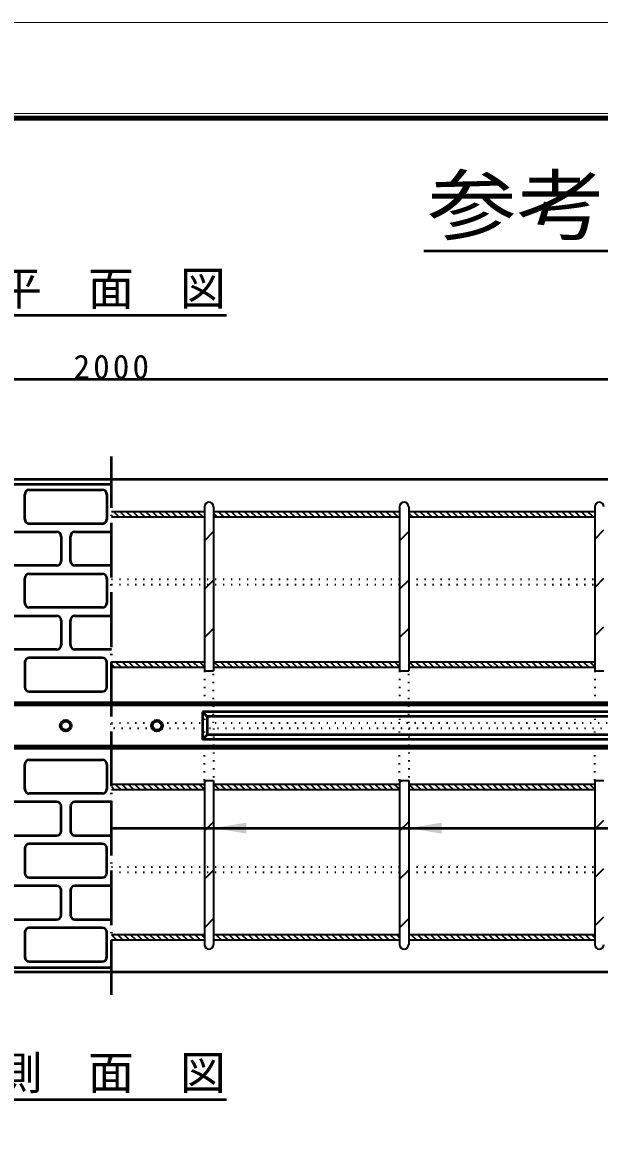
# Model space of a CAD drawing. Units: millimetres, scale not verified. Extents: x -2102 to 2102, y -1485 to 1485.
# Drawn here: x 736 to 1369, y 253 to 1485 of the extents above; entities that cross this region are included whole.
import ezdxf
from ezdxf.enums import TextEntityAlignment as Align

# ---------------------------------------------------------------- set-up
doc = ezdxf.new("R2010")
doc.units = ezdxf.units.MM
doc.header["$LTSCALE"] = 5
doc.linetypes.add('DOTTED', pattern=[1.75, 0.25, -1.5])
doc.linetypes.add('LONG_DASHED_DOTTED', pattern=[15.25, 12, -1.5, 0.25, -1.5])
doc.layers.add('0-0_V-nasSTD', color=7, linetype='Continuous', lineweight=35)
doc.layers.add('0-1_0', color=7, linetype='Continuous', lineweight=50)
doc.styles.add('ＭＳ ゴシック', font='')
doc.styles.get('ＭＳ ゴシック').set_extended_font_data('MS Gothic')

msp = doc.modelspace()

# ---------------------------------------------------------------- linework, layer by layer
at = {"layer": '0-0_V-nasSTD'}
for p, q in [((833.5, 948.887), (935.5, 948.887)), ((835.721, 948.887), (841.721, 942.887)), ((842.792, 948.887), (848.792, 942.887)), ((849.864, 948.887), (855.864, 942.887)), ((856.935, 948.887), (862.935, 942.887)), ((864.006, 948.887), (870.006, 942.887)), ((871.077, 948.887), (877.077, 942.887)), ((878.148, 948.887), (884.148, 942.887)), ((885.219, 948.887), (891.219, 942.887)), ((892.29, 948.887), (898.29, 942.887)), ((899.361, 948.887), (905.361, 942.887)), ((906.432, 948.887), (912.432, 942.887)), ((913.503, 948.887), (919.503, 942.887)), ((920.574, 948.887), (926.574, 942.887)), ((927.645, 948.887), (933.645, 942.887)), ((934.716, 948.887), (935.5, 948.103)), ((935.5, 953.887), (935.5, 773.887)), ((945.5, 953.887), (945.5, 773.887)), ((945.5, 948.887), (1149.5, 948.887)), ((950.726, 948.887), (956.726, 942.887)), ((957.798, 948.887), (963.798, 942.887)), ((964.869, 948.887), (970.869, 942.887)), ((971.94, 948.887), (977.94, 942.887)), ((979.011, 948.887), (985.011, 942.887)), ((986.082, 948.887), (992.082, 942.887)), ((993.153, 948.887), (999.153, 942.887)), ((1000.224, 948.887), (1006.224, 942.887)), ((1007.295, 948.887), (1013.295, 942.887)), ((1014.366, 948.887), (1020.366, 942.887)), ((1021.437, 948.887), (1027.437, 942.887)), ((1028.508, 948.887), (1034.508, 942.887)), ((1035.579, 948.887), (1041.579, 942.887)), ((1042.65, 948.887), (1048.65, 942.887)), ((1049.721, 948.887), (1055.721, 942.887)), ((1056.792, 948.887), (1062.792, 942.887)), ((1063.864, 948.887), (1069.864, 942.887)), ((1070.935, 948.887), (1076.935, 942.887)), ((1078.006, 948.887), (1084.006, 942.887)), ((1085.077, 948.887), (1091.077, 942.887)), ((1092.148, 948.887), (1098.148, 942.887)), ((1099.219, 948.887), (1105.219, 942.887)), ((1106.29, 948.887), (1112.29, 942.887)), ((1113.361, 948.887), (1119.361, 942.887)), ((1120.432, 948.887), (1126.432, 942.887)), ((1127.503, 948.887), (1133.503, 942.887)), ((1134.574, 948.887), (1140.574, 942.887)), ((1141.645, 948.887), (1147.645, 942.887)), ((1148.716, 948.887), (1149.5, 948.103)), ((1149.5, 953.887), (1149.5, 773.887)), ((1159.5, 953.887), (1159.5, 773.887)), ((1159.5, 948.887), (1363.5, 948.887)), ((1164.726, 948.887), (1170.726, 942.887)), ((1171.798, 948.887), (1177.798, 942.887)), ((1178.869, 948.887), (1184.869, 942.887)), ((1185.94, 948.887), (1191.94, 942.887)), ((1193.011, 948.887), (1199.011, 942.887)), ((1200.082, 948.887), (1206.082, 942.887)), ((1207.153, 948.887), (1213.153, 942.887)), ((1214.224, 948.887), (1220.224, 942.887)), ((1221.295, 948.887), (1227.295, 942.887)), ((1228.366, 948.887), (1234.366, 942.887)), ((1235.437, 948.887), (1241.437, 942.887)), ((1242.508, 948.887), (1248.508, 942.887)), ((1249.579, 948.887), (1255.579, 942.887)), ((1256.65, 948.887), (1262.65, 942.887)), ((1263.721, 948.887), (1269.721, 942.887)), ((1270.792, 948.887), (1276.792, 942.887)), ((1277.864, 948.887), (1283.864, 942.887)), ((1284.935, 948.887), (1290.935, 942.887)), ((1292.006, 948.887), (1298.006, 942.887)), ((1299.077, 948.887), (1305.077, 942.887)), ((1306.148, 948.887), (1312.148, 942.887)), ((1313.219, 948.887), (1319.219, 942.887)), ((1320.29, 948.887), (1326.29, 942.887)), ((1327.361, 948.887), (1333.361, 942.887)), ((1334.432, 948.887), (1340.432, 942.887)), ((1341.503, 948.887), (1347.503, 942.887)), ((1348.574, 948.887), (1354.574, 942.887)), ((1355.645, 948.887), (1361.645, 942.887)), ((1362.716, 948.887), (1363.5, 948.103)), ((1363.5, 953.887), (1363.5, 773.887)), ((833.5, 944.037), (834.65, 942.887)), ((833.5, 942.887), (935.5, 942.887)), ((945.5, 947.042), (949.655, 942.887)), ((945.5, 942.887), (1149.5, 942.887)), ((1159.5, 947.042), (1163.655, 942.887)), ((1159.5, 942.887), (1363.5, 942.887)), ((935.5, 916.639), (945.5, 926.639)), ((1149.5, 916.639), (1159.5, 926.639)), ((1363.5, 918.507), (1373.5, 928.507)), ((1363.5, 865.474), (1373.5, 875.474)), ((935.5, 863.606), (945.5, 873.606)), ((1149.5, 863.606), (1159.5, 873.606)), ((935.5, 810.573), (945.5, 820.573)), ((1149.5, 810.573), (1159.5, 820.573)), ((1363.5, 812.441), (1373.5, 822.441)), ((833.5, 783.887), (935.5, 783.887)), ((833.5, 781.402), (837.016, 777.887)), ((833.5, 777.887), (935.5, 777.887)), ((838.087, 783.887), (844.087, 777.887)), ((845.158, 783.887), (851.158, 777.887)), ((852.229, 783.887), (858.229, 777.887)), ((859.3, 783.887), (865.3, 777.887)), ((866.371, 783.887), (872.371, 777.887)), ((873.442, 783.887), (879.442, 777.887)), ((880.513, 783.887), (886.513, 777.887)), ((887.584, 783.887), (893.584, 777.887)), ((894.655, 783.887), (900.655, 777.887)), ((901.726, 783.887), (907.726, 777.887)), ((908.798, 783.887), (914.798, 777.887)), ((915.869, 783.887), (921.869, 777.887)), ((922.94, 783.887), (928.94, 777.887)), ((930.011, 783.887), (935.5, 778.397)), ((945.5, 783.887), (1149.5, 783.887)), ((945.5, 777.887), (1149.5, 777.887)), ((946.021, 783.887), (952.021, 777.887)), ((953.092, 783.887), (959.092, 777.887)), ((960.163, 783.887), (966.163, 777.887)), ((967.234, 783.887), (973.234, 777.887)), ((974.305, 783.887), (980.305, 777.887)), ((981.376, 783.887), (987.376, 777.887)), ((988.447, 783.887), (994.447, 777.887)), ((995.518, 783.887), (1001.518, 777.887)), ((1002.589, 783.887), (1008.589, 777.887)), ((1009.66, 783.887), (1015.66, 777.887)), ((1016.731, 783.887), (1022.731, 777.887)), ((1023.803, 783.887), (1029.803, 777.887)), ((1030.874, 783.887), (1036.874, 777.887)), ((1037.945, 783.887), (1043.945, 777.887)), ((1045.016, 783.887), (1051.016, 777.887)), ((1052.087, 783.887), (1058.087, 777.887)), ((1059.158, 783.887), (1065.158, 777.887)), ((1066.229, 783.887), (1072.229, 777.887)), ((1073.3, 783.887), (1079.3, 777.887)), ((1080.371, 783.887), (1086.371, 777.887)), ((1087.442, 783.887), (1093.442, 777.887)), ((1094.513, 783.887), (1100.513, 777.887)), ((1101.584, 783.887), (1107.584, 777.887)), ((1108.655, 783.887), (1114.655, 777.887)), ((1115.726, 783.887), (1121.726, 777.887)), ((1122.798, 783.887), (1128.798, 777.887)), ((1129.869, 783.887), (1135.869, 777.887)), ((1136.94, 783.887), (1142.94, 777.887)), ((1144.011, 783.887), (1149.5, 778.397)), ((1159.5, 783.887), (1363.5, 783.887)), ((1159.5, 777.887), (1363.5, 777.887)), ((1160.021, 783.887), (1166.021, 777.887)), ((1167.092, 783.887), (1173.092, 777.887)), ((1174.163, 783.887), (1180.163, 777.887)), ((1181.234, 783.887), (1187.234, 777.887)), ((1188.305, 783.887), (1194.305, 777.887)), ((1195.376, 783.887), (1201.376, 777.887)), ((1202.447, 783.887), (1208.447, 777.887)), ((1209.518, 783.887), (1215.518, 777.887)), ((1216.589, 783.887), (1222.589, 777.887)), ((1223.66, 783.887), (1229.66, 777.887)), ((1230.731, 783.887), (1236.731, 777.887)), ((1237.803, 783.887), (1243.803, 777.887)), ((1244.874, 783.887), (1250.874, 777.887)), ((1251.945, 783.887), (1257.945, 777.887)), ((1259.016, 783.887), (1265.016, 777.887)), ((1266.087, 783.887), (1272.087, 777.887)), ((1273.158, 783.887), (1279.158, 777.887)), ((1280.229, 783.887), (1286.229, 777.887)), ((1287.3, 783.887), (1293.3, 777.887)), ((1294.371, 783.887), (1300.371, 777.887)), ((1301.442, 783.887), (1307.442, 777.887)), ((1308.513, 783.887), (1314.513, 777.887)), ((1315.584, 783.887), (1321.584, 777.887)), ((1322.655, 783.887), (1328.655, 777.887)), ((1329.726, 783.887), (1335.726, 777.887)), ((1336.798, 783.887), (1342.798, 777.887)), ((1343.869, 783.887), (1349.869, 777.887)), ((1350.94, 783.887), (1356.94, 777.887)), ((1358.011, 783.887), (1363.5, 778.397)), ((935.5, 773.887), (945.5, 773.887)), ((1149.5, 773.887), (1159.5, 773.887)), ((1363.5, 773.887), (1373.5, 773.887)), ((935.5, 653.887), (935.5, 473.887)), ((935.5, 653.887), (945.5, 653.887)), ((935.5, 651.474), (937.912, 653.887)), ((945.5, 653.887), (945.5, 473.887)), ((1149.5, 653.887), (1149.5, 473.887)), ((1149.5, 653.887), (1159.5, 653.887)), ((1149.5, 651.474), (1151.912, 653.887)), ((1159.5, 653.887), (1159.5, 473.887)), ((1363.5, 653.887), (1363.5, 473.887)), ((1363.5, 653.887), (1373.5, 653.887)), ((1363.5, 653.342), (1364.044, 653.887)), ((833.5, 649.887), (935.5, 649.887)), ((833.5, 647.052), (836.665, 643.887)), ((833.5, 643.887), (935.5, 643.887)), ((837.737, 649.887), (843.737, 643.887)), ((844.808, 649.887), (850.808, 643.887)), ((851.879, 649.887), (857.879, 643.887)), ((858.95, 649.887), (864.95, 643.887)), ((866.021, 649.887), (872.021, 643.887)), ((873.092, 649.887), (879.092, 643.887)), ((880.163, 649.887), (886.163, 643.887)), ((887.234, 649.887), (893.234, 643.887)), ((894.305, 649.887), (900.305, 643.887)), ((901.376, 649.887), (907.376, 643.887)), ((908.447, 649.887), (914.447, 643.887)), ((915.518, 649.887), (921.518, 643.887)), ((922.589, 649.887), (928.589, 643.887)), ((929.66, 649.887), (935.5, 644.047)), ((945.5, 649.887), (1149.5, 649.887)), ((945.5, 643.887), (1149.5, 643.887)), ((945.671, 649.887), (951.671, 643.887)), ((952.742, 649.887), (958.742, 643.887)), ((959.813, 649.887), (965.813, 643.887)), ((966.884, 649.887), (972.884, 643.887)), ((973.955, 649.887), (979.955, 643.887)), ((981.026, 649.887), (987.026, 643.887)), ((988.097, 649.887), (994.097, 643.887)), ((995.168, 649.887), (1001.168, 643.887)), ((1002.239, 649.887), (1008.239, 643.887)), ((1009.31, 649.887), (1015.31, 643.887)), ((1016.381, 649.887), (1022.381, 643.887)), ((1023.452, 649.887), (1029.452, 643.887)), ((1030.523, 649.887), (1036.523, 643.887)), ((1037.594, 649.887), (1043.594, 643.887)), ((1044.665, 649.887), (1050.665, 643.887)), ((1051.737, 649.887), (1057.737, 643.887)), ((1058.808, 649.887), (1064.808, 643.887)), ((1065.879, 649.887), (1071.879, 643.887)), ((1072.95, 649.887), (1078.95, 643.887)), ((1080.021, 649.887), (1086.021, 643.887)), ((1087.092, 649.887), (1093.092, 643.887)), ((1094.163, 649.887), (1100.163, 643.887)), ((1101.234, 649.887), (1107.234, 643.887)), ((1108.305, 649.887), (1114.305, 643.887)), ((1115.376, 649.887), (1121.376, 643.887)), ((1122.447, 649.887), (1128.447, 643.887)), ((1129.518, 649.887), (1135.518, 643.887)), ((1136.589, 649.887), (1142.589, 643.887)), ((1143.66, 649.887), (1149.5, 644.047)), ((1159.5, 649.887), (1363.5, 649.887)), ((1159.5, 643.887), (1363.5, 643.887)), ((1159.671, 649.887), (1165.671, 643.887)), ((1166.742, 649.887), (1172.742, 643.887)), ((1173.813, 649.887), (1179.813, 643.887)), ((1180.884, 649.887), (1186.884, 643.887)), ((1187.955, 649.887), (1193.955, 643.887)), ((1195.026, 649.887), (1201.026, 643.887)), ((1202.097, 649.887), (1208.097, 643.887)), ((1209.168, 649.887), (1215.168, 643.887)), ((1216.239, 649.887), (1222.239, 643.887)), ((1223.31, 649.887), (1229.31, 643.887)), ((1230.381, 649.887), (1236.381, 643.887)), ((1237.452, 649.887), (1243.452, 643.887)), ((1244.523, 649.887), (1250.523, 643.887)), ((1251.594, 649.887), (1257.594, 643.887)), ((1258.665, 649.887), (1264.665, 643.887)), ((1265.737, 649.887), (1271.737, 643.887)), ((1272.808, 649.887), (1278.808, 643.887)), ((1279.879, 649.887), (1285.879, 643.887)), ((1286.95, 649.887), (1292.95, 643.887)), ((1294.021, 649.887), (1300.021, 643.887)), ((1301.092, 649.887), (1307.092, 643.887)), ((1308.163, 649.887), (1314.163, 643.887)), ((1315.234, 649.887), (1321.234, 643.887)), ((1322.305, 649.887), (1328.305, 643.887)), ((1329.376, 649.887), (1335.376, 643.887)), ((1336.447, 649.887), (1342.447, 643.887)), ((1343.518, 649.887), (1349.518, 643.887)), ((1350.589, 649.887), (1356.589, 643.887)), ((1357.66, 649.887), (1363.5, 644.047)), ((935.5, 598.441), (945.5, 608.441)), ((1149.5, 598.441), (1159.5, 608.441)), ((1363.5, 600.309), (1373.5, 610.309)), ((935.5, 545.408), (945.5, 555.408)), ((1149.5, 545.408), (1159.5, 555.408)), ((1363.5, 547.276), (1373.5, 557.276)), ((935.5, 492.375), (945.5, 502.375)), ((1149.5, 492.375), (1159.5, 502.375)), ((1363.5, 494.243), (1373.5, 504.243)), ((833.5, 484.887), (935.5, 484.887)), ((833.5, 484.418), (839.031, 478.887)), ((840.102, 484.887), (846.102, 478.887)), ((847.173, 484.887), (853.173, 478.887)), ((854.244, 484.887), (860.244, 478.887)), ((861.315, 484.887), (867.315, 478.887)), ((868.386, 484.887), (874.386, 478.887)), ((875.457, 484.887), (881.457, 478.887)), ((882.528, 484.887), (888.528, 478.887)), ((889.599, 484.887), (895.599, 478.887)), ((896.671, 484.887), (902.671, 478.887)), ((903.742, 484.887), (909.742, 478.887)), ((910.813, 484.887), (916.813, 478.887)), ((917.884, 484.887), (923.884, 478.887)), ((924.955, 484.887), (930.955, 478.887)), ((932.026, 484.887), (935.5, 481.413)), ((945.5, 484.887), (1149.5, 484.887)), ((945.5, 480.352), (946.965, 478.887)), ((948.036, 484.887), (954.036, 478.887)), ((955.107, 484.887), (961.107, 478.887)), ((962.178, 484.887), (968.178, 478.887)), ((969.249, 484.887), (975.249, 478.887)), ((976.32, 484.887), (982.32, 478.887)), ((983.391, 484.887), (989.391, 478.887)), ((990.462, 484.887), (996.462, 478.887)), ((997.533, 484.887), (1003.533, 478.887)), ((1004.605, 484.887), (1010.605, 478.887)), ((1011.676, 484.887), (1017.676, 478.887)), ((1018.747, 484.887), (1024.747, 478.887)), ((1025.818, 484.887), (1031.818, 478.887)), ((1032.889, 484.887), (1038.889, 478.887)), ((1039.96, 484.887), (1045.96, 478.887)), ((1047.031, 484.887), (1053.031, 478.887)), ((1054.102, 484.887), (1060.102, 478.887)), ((1061.173, 484.887), (1067.173, 478.887)), ((1068.244, 484.887), (1074.244, 478.887)), ((1075.315, 484.887), (1081.315, 478.887)), ((1082.386, 484.887), (1088.386, 478.887)), ((1089.457, 484.887), (1095.457, 478.887)), ((1096.528, 484.887), (1102.528, 478.887)), ((1103.599, 484.887), (1109.599, 478.887)), ((1110.671, 484.887), (1116.671, 478.887)), ((1117.742, 484.887), (1123.742, 478.887)), ((1124.813, 484.887), (1130.813, 478.887)), ((1131.884, 484.887), (1137.884, 478.887)), ((1138.955, 484.887), (1144.955, 478.887)), ((1146.026, 484.887), (1149.5, 481.413)), ((1159.5, 484.887), (1363.5, 484.887)), ((1159.5, 480.352), (1160.965, 478.887)), ((1162.036, 484.887), (1168.036, 478.887)), ((1169.107, 484.887), (1175.107, 478.887)), ((1176.178, 484.887), (1182.178, 478.887)), ((1183.249, 484.887), (1189.249, 478.887)), ((1190.32, 484.887), (1196.32, 478.887)), ((1197.391, 484.887), (1203.391, 478.887)), ((1204.462, 484.887), (1210.462, 478.887)), ((1211.533, 484.887), (1217.533, 478.887)), ((1218.605, 484.887), (1224.605, 478.887)), ((1225.676, 484.887), (1231.676, 478.887)), ((1232.747, 484.887), (1238.747, 478.887)), ((1239.818, 484.887), (1245.818, 478.887)), ((1246.889, 484.887), (1252.889, 478.887)), ((1253.96, 484.887), (1259.96, 478.887)), ((1261.031, 484.887), (1267.031, 478.887)), ((1268.102, 484.887), (1274.102, 478.887)), ((1275.173, 484.887), (1281.173, 478.887)), ((1282.244, 484.887), (1288.244, 478.887)), ((1289.315, 484.887), (1295.315, 478.887)), ((1296.386, 484.887), (1302.386, 478.887)), ((1303.457, 484.887), (1309.457, 478.887)), ((1310.528, 484.887), (1316.528, 478.887)), ((1317.599, 484.887), (1323.599, 478.887)), ((1324.671, 484.887), (1330.671, 478.887)), ((1331.742, 484.887), (1337.742, 478.887)), ((1338.813, 484.887), (1344.813, 478.887)), ((1345.884, 484.887), (1351.884, 478.887)), ((1352.955, 484.887), (1358.955, 478.887)), ((1360.026, 484.887), (1363.5, 481.413)), ((833.5, 478.887), (935.5, 478.887)), ((945.5, 478.887), (1149.5, 478.887)), ((1159.5, 478.887), (1363.5, 478.887))]:
    msp.add_line(p, q, dxfattribs=at)
at = {"layer": '0-0_V-nasSTD', "linetype": 'DOTTED'}
for p, q in [((833.5, 874.529), (1149.5, 874.529)), ((1159.5, 874.529), (1363.5, 874.529)), ((833.5, 868.529), (1149.5, 868.529)), ((1159.5, 868.529), (1363.5, 868.529)), ((935.5, 773.887), (935.5, 716.887)), ((945.5, 716.887), (945.5, 773.887)), ((1149.5, 773.887), (1149.5, 716.887)), ((1159.5, 716.887), (1159.5, 773.887)), ((1363.5, 773.887), (1363.5, 716.887)), ((833.5, 716.887), (1808.5, 716.887)), ((1808.5, 710.887), (833.5, 710.887)), ((935.5, 653.887), (935.5, 710.887)), ((945.5, 710.887), (945.5, 653.887)), ((1149.5, 653.887), (1149.5, 710.887)), ((1159.5, 710.887), (1159.5, 653.887)), ((1363.5, 653.887), (1363.5, 710.887)), ((833.5, 559.244), (1149.5, 559.244)), ((1159.5, 559.244), (1363.5, 559.244)), ((833.5, 553.244), (1149.5, 553.244)), ((1159.5, 553.244), (1363.5, 553.244))]:
    msp.add_line(p, q, dxfattribs=at)
at = {"layer": '0-0_V-nasSTD', "lineweight": 50}
for p, q in [((1833.5, 738.887), (-166.5, 738.887)), ((1833.5, 736.387), (-166.5, 736.387)), ((1733.5, 728.887), (933.5, 728.887)), ((933.5, 728.887), (933.5, 698.887)), ((938.5, 723.887), (933.5, 728.887)), ((1728.5, 723.887), (938.5, 723.887)), ((938.5, 723.887), (938.5, 703.887)), ((938.5, 703.887), (933.5, 698.887)), ((1728.5, 703.887), (938.5, 703.887)), ((1833.5, 691.387), (-166.5, 691.387)), ((1733.5, 698.887), (933.5, 698.887)), ((1833.5, 688.887), (-166.5, 688.887)), ((833.5, 601.565), (1933.5, 601.565))]:
    msp.add_line(p, q, dxfattribs=at)
at = {"layer": '0-0_V-nasSTD', "lineweight": 18}
for points in [[(-2102.5, -1485), (-2102.5, 1485), (2102.5, 1485), (2102.5, -1485)], [(-2002.5, -1385), (-2002.5, 1385), (2002.5, 1385), (2002.5, -1385)]]:
    msp.add_lwpolyline(points, close=True, dxfattribs=at)
at = {"layer": '0-0_V-nasSTD', "lineweight": 100}
msp.add_lwpolyline([(1997.5, -1380), (1997.5, 1380), (-1997.5, 1380)], dxfattribs=at)
at = {"layer": '0-0_V-nasSTD', "lineweight": 50}
for centre, radius in [((783.5, 713.887), 6), ((783.5, 713.887), 5), ((883.5, 713.887), 6), ((883.5, 713.887), 5)]:
    msp.add_circle(centre, radius, dxfattribs=at)
at = {"layer": '0-0_V-nasSTD'}
for centre, start, end in [((940.5, 953.887), 0, 180), ((1154.5, 953.887), 0, 180), ((1368.5, 953.887), 0, 180), ((940.5, 473.887), 180, 0), ((1154.5, 473.887), 180, 0), ((1368.5, 473.887), 180, 0)]:
    msp.add_arc(centre, 5, start, end, dxfattribs=at)
for points in [[(945.5, 601.565), (981.5, 595.565), (981.5, 607.565)], [(1159.5, 601.565), (1195.5, 595.565), (1195.5, 607.565)]]:
    msp.add_solid(points, dxfattribs=at)
at = {"layer": '0-1_0'}
for p, q in [((1176.036, 1234.753), (1898.036, 1234.753)), ((707.097, 1163.887), (959.903, 1163.887)), ((-166.5, 1093.887), (1833.5, 1093.887)), ((1833.5, 983.887), (-166.5, 983.887)), ((-166.5, 978.887), (833.5, 978.887)), ((738.5, 940.387), (738.5, 967.387)), ((743.5, 972.387), (823.5, 972.387)), ((828.5, 967.387), (828.5, 940.387)), ((693.5, 926.387), (773.5, 926.387)), ((823.5, 935.387), (743.5, 935.387)), ((793.5, 926.387), (833.5, 926.387)), ((778.5, 921.387), (778.5, 894.387)), ((788.5, 894.387), (788.5, 921.387)), ((773.5, 889.387), (693.5, 889.387)), ((833.5, 889.387), (793.5, 889.387)), ((738.5, 848.387), (738.5, 875.387)), ((743.5, 880.387), (823.5, 880.387)), ((828.5, 875.387), (828.5, 848.387)), ((823.5, 843.387), (743.5, 843.387)), ((693.5, 834.387), (773.5, 834.387)), ((778.5, 829.387), (778.5, 802.387)), ((788.5, 802.387), (788.5, 829.387)), ((793.5, 834.387), (833.5, 834.387)), ((773.5, 797.387), (693.5, 797.387)), ((823.5, 788.387), (743.5, 788.387)), ((833.5, 797.387), (793.5, 797.387)), ((738.5, 783.387), (738.5, 756.387)), ((828.5, 756.387), (828.5, 783.387)), ((743.5, 751.387), (823.5, 751.387)), ((738.5, 644.387), (738.5, 671.387)), ((743.5, 676.387), (823.5, 676.387)), ((828.5, 671.387), (828.5, 644.387)), ((773.5, 630.387), (693.5, 630.387)), ((823.5, 639.387), (743.5, 639.387)), ((833.5, 630.387), (793.5, 630.387)), ((778.5, 598.387), (778.5, 625.387)), ((788.5, 625.387), (788.5, 598.387)), ((693.5, 593.387), (773.5, 593.387)), ((793.5, 593.387), (833.5, 593.387)), ((738.5, 579.387), (738.5, 552.387)), ((823.5, 584.387), (743.5, 584.387)), ((828.5, 552.387), (828.5, 579.387)), ((743.5, 547.387), (823.5, 547.387)), ((773.5, 538.387), (693.5, 538.387)), ((778.5, 506.387), (778.5, 533.387)), ((788.5, 533.387), (788.5, 506.387)), ((833.5, 538.387), (793.5, 538.387)), ((693.5, 501.387), (773.5, 501.387)), ((793.5, 501.387), (833.5, 501.387)), ((738.5, 487.387), (738.5, 460.387)), ((823.5, 492.387), (743.5, 492.387)), ((828.5, 460.387), (828.5, 487.387)), ((-166.5, 448.887), (833.5, 448.887)), ((-166.5, 443.887), (1833.5, 443.887)), ((743.5, 455.387), (823.5, 455.387)), ((707.097, 303.887), (959.903, 303.887))]:
    msp.add_line(p, q, dxfattribs=at)
at = {"layer": '0-1_0', "linetype": 'LONG_DASHED_DOTTED'}
msp.add_line((833.5, 418.887), (833.5, 1008.887), dxfattribs=at)
at = {"layer": '0-1_0'}
for centre, start, end in [((743.5, 967.387), 90, 180), ((823.5, 967.387), 0, 90), ((743.5, 940.387), 180, 270), ((823.5, 940.387), 270, 0), ((773.5, 921.387), 0, 90), ((793.5, 921.387), 90, 180), ((773.5, 894.387), 270, 0), ((793.5, 894.387), 180, 270), ((743.5, 875.387), 90, 180), ((823.5, 875.387), 0, 90), ((743.5, 848.387), 180, 270), ((823.5, 848.387), 270, 0), ((773.5, 829.387), 0, 90), ((793.5, 829.387), 90, 180), ((773.5, 802.387), 270, 0), ((793.5, 802.387), 180, 270), ((743.5, 783.387), 90, 180), ((823.5, 783.387), 0, 90), ((743.5, 756.387), 180, 270), ((823.5, 756.387), 270, 0), ((743.5, 671.387), 90, 180), ((823.5, 671.387), 0, 90), ((743.5, 644.387), 180, 270), ((823.5, 644.387), 270, 0), ((773.5, 625.387), 0, 90), ((793.5, 625.387), 90, 180), ((773.5, 598.387), 270, 0), ((793.5, 598.387), 180, 270), ((743.5, 579.387), 90, 180), ((823.5, 579.387), 0, 90), ((743.5, 552.387), 180, 270), ((823.5, 552.387), 270, 0), ((773.5, 533.387), 0, 90), ((793.5, 533.387), 90, 180), ((773.5, 506.387), 270, 0), ((793.5, 506.387), 180, 270), ((743.5, 487.387), 90, 180), ((823.5, 487.387), 0, 90), ((743.5, 460.387), 180, 270), ((823.5, 460.387), 270, 0)]:
    msp.add_arc(centre, 5, start, end, dxfattribs=at)

# ---------------------------------------------------------------- texts
at = {"layer": '0-0_V-nasSTD', "style": 'ＭＳ ゴシック', "width": 1.15}
msp.add_text('参考重量\u3000838kg', height=62.32, dxfattribs=at).set_placement((1180.036, 1234.753), align=Align.BOTTOM_LEFT)
at = {"layer": '0-0_V-nasSTD', "style": 'ＭＳ ゴシック'}
for s, p in [('平\u3000面\u3000図', (707.097, 1163.887)), ('側\u3000面\u3000図', (707.097, 303.887))]:
    msp.add_text(s, height=36.95, dxfattribs=at).set_placement(p, align=Align.BOTTOM_LEFT)
at = {"layer": '0-0_V-nasSTD', "insert": (792.1, 1093.887), "char_height": 26.39, "attachment_point": 7, "style": 'ＭＳ ゴシック'}
msp.add_mtext('\\T1.2;2000', dxfattribs=at)

doc.saveas('drawing.dxf')
